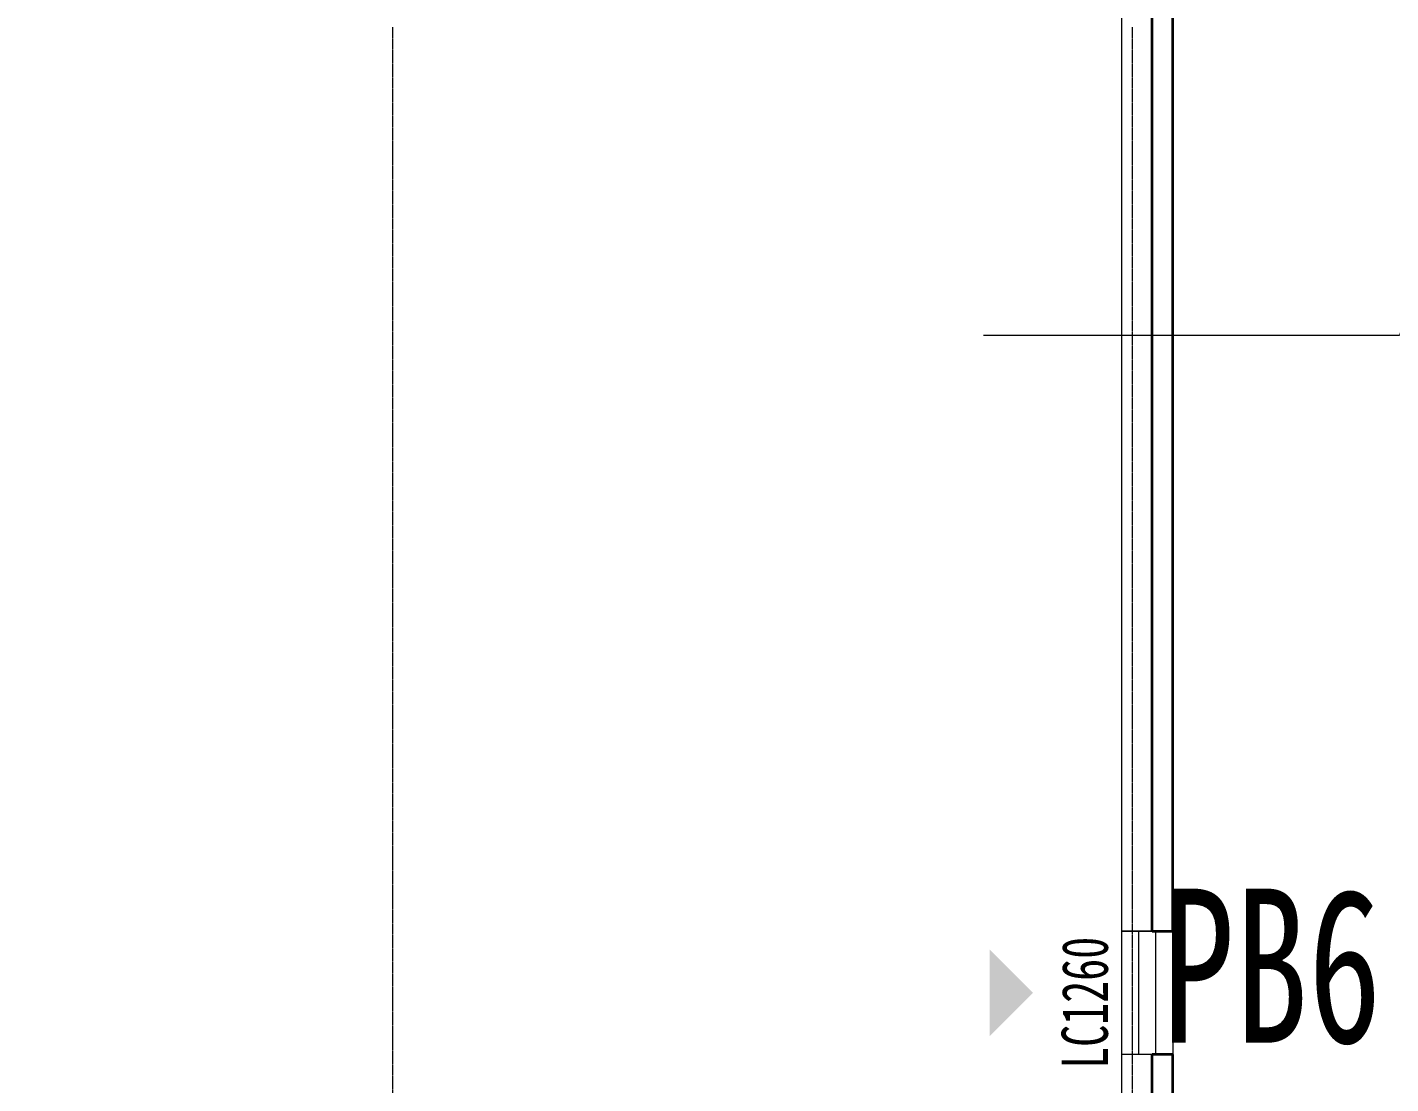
# Model space of a CAD drawing. Header units: millimetres. Extents: x -150677 to 326800, y -31706 to 192400.
# Drawn here: x 111640 to 124914, y 164114 to 174399 of the extents above; entities that cross this region are included whole.
import ezdxf

# ---------------------------------------------------------------- set-up
doc = ezdxf.new("R2010")
doc.units = ezdxf.units.MM
doc.linetypes.add('X-HLP3-AR-F3-LAY-03-001$0$轴网线', pattern=[22.04, 18.38, -1.83, 0, -1.83])
doc.layers.get('0').update_dxf_attribs({"color": 8})
doc.layers.get('Defpoints').update_dxf_attribs({"color": 8})
for name, color, linetype, lineweight in [('X-HLP3-AR-F3-LAY-03-001$0$A-ANNO-DIMS', 8, 'Continuous', 9), ('X-HLP3-AR-F3-LAY-03-001$0$A-DETL-GENF', 8, 'Continuous', 18), ('X-HLP3-AR-F3-LAY-03-001$0$G-ANNO-TEXT', 8, 'Continuous', 9), ('X-HLP3-AR-F3-LAY-03-001$0$S-GRID', 8, 'Continuous', 9), ('X-HLP3-AR-F3-LAY-03-001$0$X-HLP3-AR-PB6-LAY-03-001$0$A-DETL-GENF', 92, 'Continuous', 18), ('X-HLP3-AR-F3-LAY-03-001$0$X-HLP3-AR-PB6-LAY-03-001$0$A-GLAZ', 151, 'Continuous', 15), ('X-HLP3-AR-F3-LAY-03-001$0$X-HLP3-AR-PB6-LAY-03-001$0$A-GLAZ-IDEN', 152, 'Continuous', 18), ('X-HLP3-AR-F3-LAY-03-001$0$X-HLP3-AR-PB6-LAY-03-001$0$A-WALL', 113, 'Continuous', 15)]:
    doc.layers.add(name, color=color, linetype=linetype, lineweight=lineweight)
doc.styles.add('X-HLP3-AR-F3-LAY-03-001$0$RomanD_3', font='romand__.ttf', dxfattribs={"width": 0.65, "height": 1400})
doc.styles.add('X-HLP3-AR-F3-LAY-03-001$0$X-HLP3-AR-PB6-LAY-03-001$0$仿宋', font='simfang.ttf', dxfattribs={"width": 0.7, "height": 450})
doc.styles.add('X-HLP3-AR-F3-LAY-03-001$0$仿宋_1', font='simfang.ttf', dxfattribs={"width": 0.7, "height": 1500})
doc.dimstyles.new('X-HLP3-AR-F3-LAY-03-001$0$第一_二道尺寸线', dxfattribs={"dimscale": 304.8, "dimtxt": 1405.004626, "dimasz": 1.64042, "dimexe": 4.10105, "dimexo": 0.0625, "dimgap": 0, "dimtad": 1, "dimdec": 0, "dimzin": 0, "dimdsep": 46, "dimtxsty": 'X-HLP3-AR-F3-LAY-03-001$0$RomanD_3', "dimblk1": 'X-HLP3-AR-F3-LAY-03-001$0$_Oblique', "dimblk2": 'X-HLP3-AR-F3-LAY-03-001$0$_Oblique', "dimsah": 1, "dimcen": 0.09, "dimazin": 0, "dimtfac": 1, "dimtdec": 4, "dimtix": 1, "dimtmove": 0, "dimatfit": 3, "dimfxl": 8.2021, "dimfxlon": 1, "dimtvp": 1, "dimtolj": 1, "dimtzin": 0, "dimlwd": 18, "dimlwe": 18, "dimarcsym": 2})

# ---------------------------------------------------------------- blocks, each defined once
blk = doc.blocks.new('X-HLP3-AR-F3-LAY-03-001$0$剖切号 - 剖切号-930164-LAY-3F-1_500-A')
at = {"layer": 'X-HLP3-AR-F3-LAY-03-001$0$A-DETL-GENF', "color": 91, "lineweight": 5, "true_color": 0x77ff77}
for p, q in [((0, 5050), (0, 1000)), ((1500, 500), (0, 1000)), ((1500, 500), (-1500, -500)), ((-1500, -500), (0, -1000)), ((0, -1000), (0, -5050))]:
    blk.add_line(p, q, dxfattribs=at)
blk = doc.blocks.new('X-HLP3-AR-F3-LAY-03-001$0$X-AR-F3-00-W-003_HLP2_rvt-1-LAY-3F-1_500-A')
at = {"color": 91, "lineweight": 5, "true_color": 0x77ff77, "rotation": 269.9999999999998}
blk.add_blockref('X-HLP3-AR-F3-LAY-03-001$0$剖切号 - 剖切号-930164-LAY-3F-1_500-A', (126000, 171400), dxfattribs=at)
at = {"layer": 'X-HLP3-AR-F3-LAY-03-001$0$G-ANNO-TEXT', "color": 8, "lineweight": 15, "true_color": 0x777777, "insert": (122681, 166014), "char_height": 1500, "width": 2946.2, "attachment_point": 1, "style": 'X-HLP3-AR-F3-LAY-03-001$0$仿宋_1'}
blk.add_mtext('PB6', dxfattribs=at)
blk = doc.blocks.new('X-HLP3-AR-F3-LAY-03-001$0$_Oblique')
at = {"color": 0, "linetype": 'ByBlock', "lineweight": -2}
blk.add_line((-0.5, -0.5), (0.5, 0.5), dxfattribs=at)
blk = doc.blocks.new('*D932')
at = {"layer": 'Defpoints', "color": 0, "transparency": 16777216}
for p in [(293100, 180900), (-300, 178400), (293100, 178400), (201600, -17706.224274), (208800, -17706.224274), (208800, -20206.224274)]:
    blk.add_point(p, dxfattribs=at)
at = {"layer": 'X-HLP3-AR-F3-LAY-03-001$0$A-ANNO-DIMS', "color": 0, "lineweight": 18, "transparency": 16777216}
for p, q in [((-300, 178419.05), (-300, 182150)), ((293100, 178419.05), (293100, 182150)), ((-300, 180900), (293100, 180900)), ((201600, -17725.274274), (201600, -21456.224274)), ((208800, -17725.274274), (208800, -21456.224274)), ((201600, -20206.224274), (208800, -20206.224274))]:
    blk.add_line(p, q, dxfattribs=at)
at = {"layer": 'X-HLP3-AR-F3-LAY-03-001$0$A-ANNO-DIMS', "color": 0, "lineweight": 18, "transparency": 16777216, "xscale": 500.0000000000001, "yscale": 500.0000000000001, "zscale": 500.0000000000001, "rotation": 180}
for p in [(-300, 180900), (201600, -20206.224274)]:
    blk.add_blockref('X-HLP3-AR-F3-LAY-03-001$0$_Oblique', p, dxfattribs=at)
at = {"layer": 'X-HLP3-AR-F3-LAY-03-001$0$A-ANNO-DIMS', "color": 0, "lineweight": 18, "transparency": 16777216, "xscale": 500.0000000000001, "yscale": 500.0000000000001, "zscale": 500.0000000000001}
for p in [(293100, 180900), (208800, -20206.224274)]:
    blk.add_blockref('X-HLP3-AR-F3-LAY-03-001$0$_Oblique', p, dxfattribs=at)
at = {"layer": 'X-HLP3-AR-F3-LAY-03-001$0$A-ANNO-DIMS', "color": 0, "lineweight": 18, "transparency": 16777216, "char_height": 1400, "attachment_point": 5, "style": 'X-HLP3-AR-F3-LAY-03-001$0$RomanD_3'}
for s, insert, width in [('\\A1;293400', (146400, 181600), 5836.1730636), ('\\A1;7200', (205200, -19506.224274), 3890.7820424)]:
    blk.add_mtext(s, dxfattribs=dict(at, insert=insert, width=width))

msp = doc.modelspace()

# ---------------------------------------------------------------- hatches: boundary and pattern name
at = {"layer": 'X-HLP3-AR-F3-LAY-03-001$0$X-HLP3-AR-PB6-LAY-03-001$0$A-DETL-GENF'}
msp.add_hatch(color=8, dxfattribs=at).paths.add_polyline_path([(121010.1, 164578.1), (121432, 165000), (121010.1, 165421.9)], flags=0)

# ---------------------------------------------------------------- linework, layer by layer
at = {"layer": 'X-HLP3-AR-F3-LAY-03-001$0$S-GRID', "linetype": 'X-HLP3-AR-F3-LAY-03-001$0$轴网线'}
for p, q in [((115200, -17706.2), (115200, 174400)), ((122400, -17706.2), (122400, 174400))]:
    msp.add_line(p, q, dxfattribs=at)
at = {"layer": 'X-HLP3-AR-F3-LAY-03-001$0$X-HLP3-AR-PB6-LAY-03-001$0$A-GLAZ', "color": 8}
for p, q in [((122792, 165600), (122292, 165600)), ((122292, 165600), (122292, 164400)), ((122458.7, 165600), (122458.7, 164400)), ((122625.3, 165600), (122625.3, 164400)), ((122792, 165600), (122792, 164400)), ((122792, 164400), (122292, 164400))]:
    msp.add_line(p, q, dxfattribs=at)
at = {"layer": 'X-HLP3-AR-F3-LAY-03-001$0$X-HLP3-AR-PB6-LAY-03-001$0$A-WALL', "color": 8}
for p, q in [((122292, 184400), (122292, 164400)), ((122292, 165600), (122592, 165600)), ((122792, 165600), (122792, 164400)), ((122292, 164400), (122292, 158800)), ((122592, 164400), (122292, 164400))]:
    msp.add_line(p, q, dxfattribs=at)
at = {"layer": 'X-HLP3-AR-F3-LAY-03-001$0$X-HLP3-AR-PB6-LAY-03-001$0$A-WALL', "color": 8, "lineweight": 35}
for p, q in [((122592, 165600), (122592, 178400)), ((122792, 165600), (122792, 178400)), ((122592, 165600), (122792, 165600)), ((122792, 164400), (122592, 164400)), ((122592, 158600), (122592, 164400)), ((122792, 158800), (122792, 164400))]:
    msp.add_line(p, q, dxfattribs=at)

# ---------------------------------------------------------------- block references
at = {"lineweight": 5}
msp.add_blockref('X-HLP3-AR-F3-LAY-03-001$0$X-AR-F3-00-W-003_HLP2_rvt-1-LAY-3F-1_500-A', (0, 0), dxfattribs=at)

# ---------------------------------------------------------------- texts
at = {"layer": 'X-HLP3-AR-F3-LAY-03-001$0$X-HLP3-AR-PB6-LAY-03-001$0$A-GLAZ-IDEN', "color": 8, "style": 'X-HLP3-AR-F3-LAY-03-001$0$X-HLP3-AR-PB6-LAY-03-001$0$仿宋', "width": 0.7}
msp.add_text('LC1260', height=450, rotation=90, dxfattribs=at).set_placement((122160.3, 164259.1))

# ---------------------------------------------------------------- dimensions: what is measured, and where the dimension line sits
at = {"layer": 'X-HLP3-AR-F3-LAY-03-001$0$A-ANNO-DIMS', "lineweight": 18}
dim = msp.add_linear_dim(base=(293100, 180900), p1=(-300, 178400), p2=(293100, 178400), dimstyle='X-HLP3-AR-F3-LAY-03-001$0$第一_二道尺寸线', override={"dimpost": '<>', "dimfxl": 293400}, dxfattribs=at)
dim.commit()
dim.dimension.update_dxf_attribs({"geometry": '*D932', "text_midpoint": (146400, 181600)})

doc.saveas('drawing.dxf')
